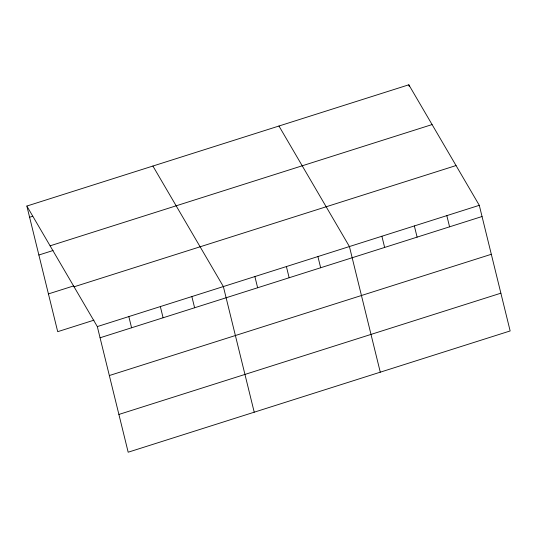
<?xml version="1.0" encoding="UTF-8"?>
<svg xmlns="http://www.w3.org/2000/svg" width="537" height="537" viewBox="0 0 537 537"><rect width="100%" height="100%" fill="white"/><g stroke="black" fill="none" stroke-linecap="round" stroke-linejoin="round"><path stroke-width="0.81" d="M26.85 206.054L408.825 84.792L479.293 205.322L510.15 330.946L128.175 452.208L97.318 326.583L26.85 206.054L57.707 331.678L93.948 320.173M29.602 217.25L32.75 216.25M50.102 245.825L432.084 124.571M38.879 255.015L53.056 250.511M48.431 293.914L73.643 285.912M74.059 286.805L456.041 165.55M97.318 326.583L479.293 205.322M100.063 337.78L482.045 216.518M109.34 375.538L491.321 254.283M118.899 414.443L500.873 293.189M278.958 126.02L349.419 246.55L380.277 372.175M152.904 166.04L223.365 286.563L254.223 412.188M446.824 215.632L449.576 226.829M408.825 84.792L409.221 86.397M414.356 225.936L417.108 237.132M381.888 236.246L384.64 247.443M317.911 256.552L320.656 267.755M286.396 266.56L289.148 277.757M254.88 276.562L257.632 287.758M191.857 296.572L194.609 307.768M160.341 306.573L163.094 317.77M128.826 316.575L131.578 327.778"/></g></svg>
